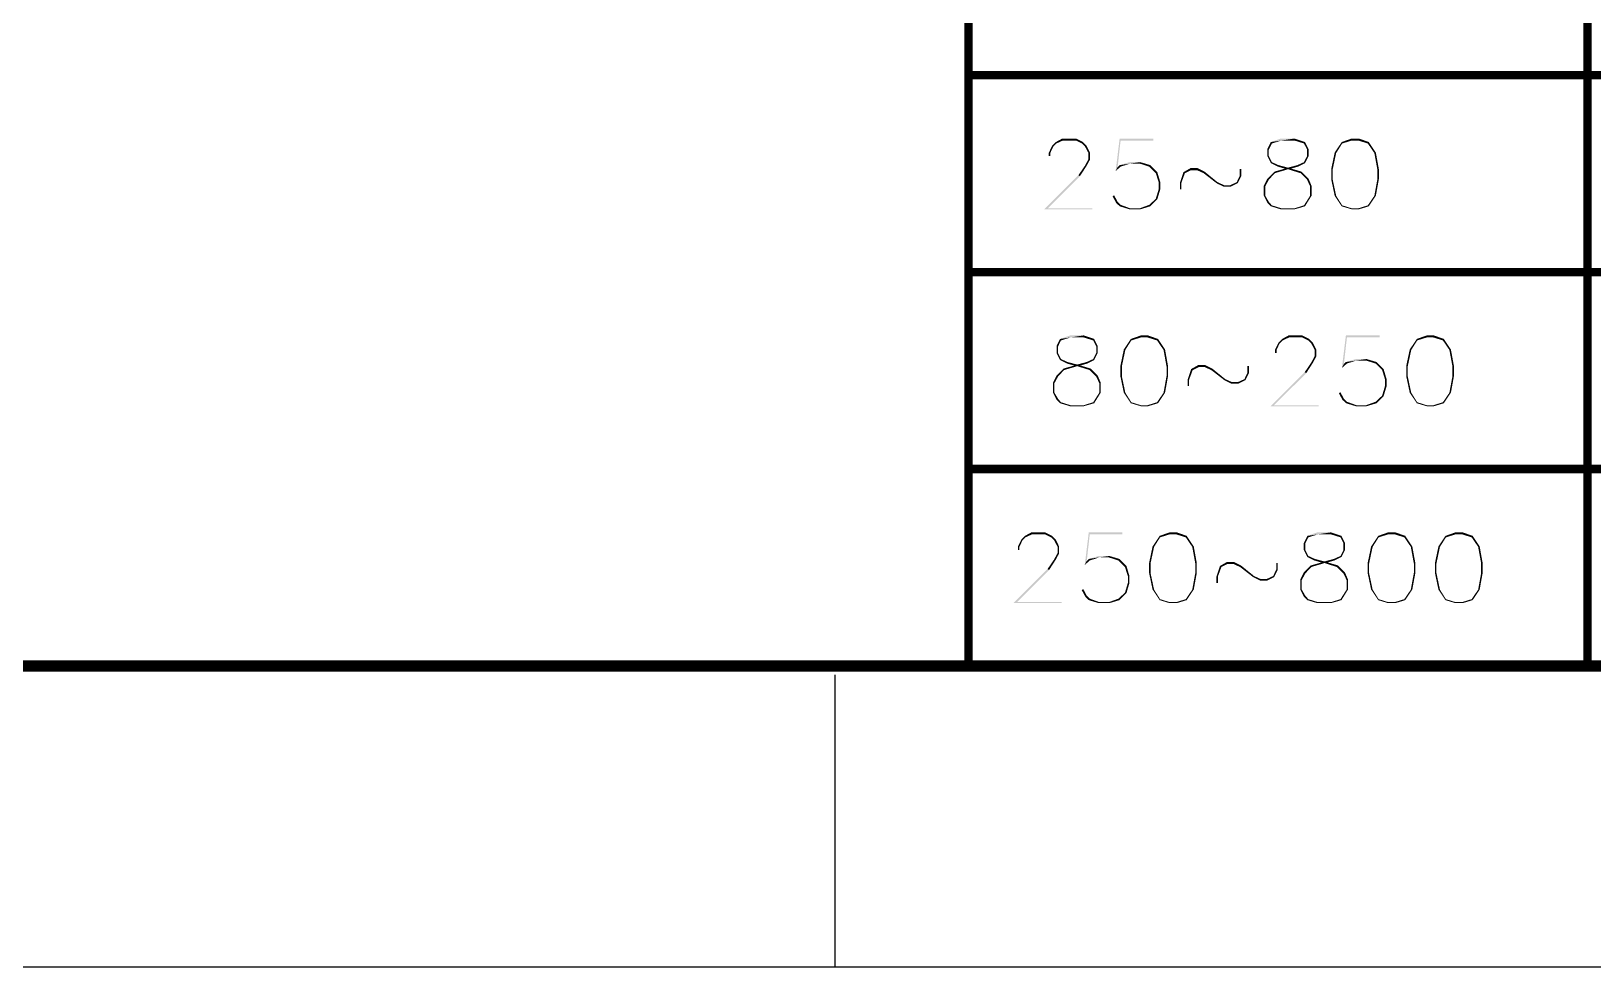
# Model space of a CAD drawing. Header units: millimetres. Extents: x 0 to 297, y 0 to 210.
# Drawn here: x 162.78 to 190.53, y 0 to 16.63 of the extents above; entities that cross this region are included whole.
import ezdxf

# ---------------------------------------------------------------- set-up
doc = ezdxf.new("R2010")
doc.units = ezdxf.units.MM
doc.header["$LTSCALE"] = 16.335
doc.layers.get('0').update_dxf_attribs({"linetype": 'CONTINUOUS'})

msp = doc.modelspace()

# ---------------------------------------------------------------- linework, layer by layer
at = {"color": 7, "linetype": 'Continuous'}
for p, q in [((177.058, 5.192), (177.058, 0)), ((0, 0), (297, 0))]:
    msp.add_line(p, q, dxfattribs=at)
for points, const_width in [([(179.434, 5.348), (179.434, 33.348)], 0.15), ([(190.434, 5.348), (190.434, 26.348)], 0.15), ([(179.434, 15.848), (291.734, 15.848)], 0.15), ([(179.434, 12.348), (291.734, 12.348)], 0.15), ([(291.734, 8.848), (179.434, 8.848)], 0.15), ([(291.734, 5.348), (5.266, 5.348)], 0.2)]:
    msp.add_lwpolyline(points, dxfattribs=dict(at, const_width=const_width))
for points in [[(181.111, 14.686), (180.986, 14.659), (181.102, 14.722)], [(181.102, 14.722), (181.343, 14.722), (181.111, 14.686)], [(181.343, 14.686), (181.111, 14.686), (181.343, 14.722)], [(181.343, 14.686), (181.343, 14.722), (181.468, 14.659)], [(182.137, 14.686), (182.048, 14.142), (182.12, 14.722)], [(182.12, 14.722), (182.718, 14.722), (182.137, 14.686)], [(182.137, 14.686), (182.718, 14.722), (182.718, 14.686)], [(185.227, 14.722), (184.995, 14.686), (184.807, 14.659)], [(185.227, 14.722), (184.807, 14.659), (184.986, 14.722)], [(185.227, 14.686), (184.995, 14.686), (185.227, 14.722)], [(185.227, 14.686), (185.227, 14.722), (185.414, 14.659)], [(186.37, 14.722), (186.245, 14.686), (186.066, 14.659)], [(186.37, 14.722), (186.066, 14.659), (186.245, 14.722)], [(186.361, 14.686), (186.245, 14.686), (186.37, 14.722)], [(186.361, 14.686), (186.37, 14.722), (186.548, 14.659)], [(180.941, 14.579), (180.861, 14.472), (180.923, 14.597)], [(180.861, 14.472), (180.941, 14.579), (180.887, 14.463)], [(180.887, 14.463), (180.861, 14.409), (180.861, 14.472)], [(180.861, 14.409), (180.887, 14.463), (180.887, 14.409)], [(180.995, 14.633), (180.923, 14.597), (180.986, 14.659)], [(180.923, 14.597), (180.995, 14.633), (180.941, 14.579)], [(180.986, 14.659), (181.111, 14.686), (180.995, 14.633)], [(181.468, 14.659), (181.45, 14.633), (181.343, 14.686)], [(181.45, 14.633), (181.468, 14.659), (181.53, 14.597)], [(181.53, 14.597), (181.504, 14.579), (181.45, 14.633)], [(181.504, 14.579), (181.53, 14.597), (181.593, 14.472)], [(181.593, 14.472), (181.566, 14.463), (181.504, 14.579)], [(181.566, 14.356), (181.566, 14.463), (181.593, 14.472)], [(181.566, 14.356), (181.593, 14.472), (181.593, 14.347)], [(182.137, 14.686), (182.084, 14.213), (182.048, 14.142)], [(184.825, 14.633), (184.745, 14.534), (184.807, 14.659)], [(184.745, 14.534), (184.825, 14.633), (184.771, 14.526)], [(184.771, 14.526), (184.745, 14.409), (184.745, 14.534)], [(184.745, 14.409), (184.771, 14.526), (184.771, 14.409)], [(184.807, 14.659), (184.995, 14.686), (184.825, 14.633)], [(185.414, 14.659), (185.396, 14.633), (185.227, 14.686)], [(185.396, 14.633), (185.414, 14.659), (185.477, 14.534)], [(185.477, 14.534), (185.45, 14.526), (185.396, 14.633)], [(185.45, 14.409), (185.45, 14.526), (185.477, 14.534)], [(185.45, 14.409), (185.477, 14.534), (185.477, 14.409)], [(185.968, 14.463), (185.879, 14.177), (185.941, 14.472)], [(185.879, 14.177), (185.968, 14.463), (185.905, 14.168)], [(186.075, 14.633), (185.941, 14.472), (186.066, 14.659)], [(185.941, 14.472), (186.075, 14.633), (185.968, 14.463)], [(186.066, 14.659), (186.245, 14.686), (186.075, 14.633)], [(186.548, 14.659), (186.53, 14.633), (186.361, 14.686)], [(186.53, 14.633), (186.548, 14.659), (186.673, 14.472)], [(186.673, 14.472), (186.646, 14.463), (186.53, 14.633)], [(186.646, 14.463), (186.673, 14.472), (186.727, 14.177)], [(186.727, 14.177), (186.7, 14.168), (186.646, 14.463)], [(181.53, 14.231), (181.387, 14.07), (181.504, 14.24)], [(181.387, 14.07), (181.53, 14.231), (181.414, 14.052)], [(181.593, 14.347), (181.504, 14.24), (181.566, 14.356)], [(181.504, 14.24), (181.593, 14.347), (181.53, 14.231)], [(182.084, 14.213), (182.137, 14.222), (182.048, 14.142)], [(182.137, 14.222), (182.084, 14.213), (182.12, 14.249)], [(182.486, 14.302), (182.307, 14.276), (182.12, 14.249)], [(182.486, 14.302), (182.12, 14.249), (182.298, 14.302)], [(182.12, 14.249), (182.307, 14.276), (182.137, 14.222)], [(182.477, 14.276), (182.307, 14.276), (182.486, 14.302)], [(182.477, 14.276), (182.486, 14.302), (182.664, 14.249)], [(182.664, 14.249), (182.646, 14.222), (182.477, 14.276)], [(182.646, 14.222), (182.664, 14.249), (182.789, 14.124)], [(182.789, 14.124), (182.762, 14.106), (182.646, 14.222)], [(183.504, 14.195), (183.387, 14.159), (183.254, 14.124)], [(183.504, 14.195), (183.254, 14.124), (183.379, 14.195)], [(183.254, 14.124), (183.387, 14.159), (183.28, 14.106)], [(183.495, 14.159), (183.387, 14.159), (183.504, 14.195)], [(183.495, 14.159), (183.504, 14.195), (183.629, 14.133)], [(183.629, 14.133), (183.611, 14.106), (183.495, 14.159)], [(184.28, 14.177), (184.254, 14.061), (184.254, 14.177)], [(184.254, 14.061), (184.28, 14.177), (184.28, 14.052)], [(184.771, 14.409), (184.807, 14.284), (184.745, 14.409)], [(184.771, 14.409), (184.825, 14.302), (184.807, 14.284)], [(184.807, 14.284), (184.825, 14.302), (184.941, 14.249)], [(184.941, 14.249), (184.932, 14.222), (184.807, 14.284)], [(185.111, 14.177), (184.87, 14.133), (185.057, 14.186)], [(185.111, 14.177), (185.057, 14.159), (184.87, 14.133)], [(184.87, 14.133), (185.057, 14.159), (184.879, 14.106)], [(184.932, 14.222), (184.941, 14.249), (185.111, 14.204)], [(185.111, 14.204), (185.057, 14.186), (184.932, 14.222)], [(185.057, 14.186), (185.111, 14.204), (185.289, 14.222)], [(185.057, 14.186), (185.289, 14.222), (185.164, 14.186)], [(185.057, 14.186), (185.164, 14.186), (185.111, 14.177)], [(185.289, 14.222), (185.111, 14.204), (185.28, 14.249)], [(185.164, 14.186), (185.173, 14.186), (185.111, 14.177)], [(185.164, 14.159), (185.111, 14.177), (185.173, 14.186)], [(185.164, 14.159), (185.173, 14.186), (185.352, 14.133)], [(185.352, 14.133), (185.334, 14.106), (185.164, 14.159)], [(185.414, 14.284), (185.28, 14.249), (185.396, 14.302)], [(185.28, 14.249), (185.414, 14.284), (185.289, 14.222)], [(185.477, 14.409), (185.396, 14.302), (185.45, 14.409)], [(185.396, 14.302), (185.477, 14.409), (185.414, 14.284)], [(185.905, 14.168), (185.879, 13.999), (185.879, 14.177)], [(185.879, 13.999), (185.905, 14.168), (185.905, 13.999)], [(186.7, 13.999), (186.7, 14.168), (186.727, 14.177)], [(186.7, 13.999), (186.727, 14.177), (186.727, 13.999)], [(181.414, 14.052), (180.78, 13.463), (181.387, 14.07)], [(181.414, 14.052), (180.843, 13.481), (180.78, 13.463)], [(182.762, 14.106), (182.789, 14.124), (182.843, 13.945)], [(182.843, 13.945), (182.816, 13.936), (182.762, 14.106)], [(182.816, 13.829), (182.816, 13.936), (182.843, 13.945)], [(182.816, 13.829), (182.843, 13.945), (182.843, 13.82)], [(183.28, 14.106), (183.191, 13.936), (183.254, 14.124)], [(183.191, 13.936), (183.28, 14.106), (183.218, 13.936)], [(183.218, 13.936), (183.191, 13.82), (183.191, 13.936)], [(183.191, 13.82), (183.218, 13.936), (183.218, 13.82)], [(183.611, 14.106), (183.629, 14.133), (183.861, 13.945)], [(183.861, 13.945), (183.843, 13.927), (183.611, 14.106)], [(183.843, 13.927), (183.861, 13.945), (183.977, 13.892)], [(183.977, 13.892), (183.968, 13.865), (183.843, 13.927)], [(183.977, 13.892), (184.084, 13.892), (183.968, 13.865)], [(184.093, 13.865), (183.968, 13.865), (184.084, 13.892)], [(184.218, 13.927), (184.084, 13.892), (184.2, 13.945)], [(184.084, 13.892), (184.218, 13.927), (184.093, 13.865)], [(184.28, 14.052), (184.2, 13.945), (184.254, 14.061)], [(184.2, 13.945), (184.28, 14.052), (184.218, 13.927)], [(184.771, 13.99), (184.682, 13.883), (184.745, 14.008)], [(184.682, 13.883), (184.771, 13.99), (184.709, 13.874)], [(184.709, 13.874), (184.682, 13.704), (184.682, 13.883)], [(184.879, 14.106), (184.745, 14.008), (184.87, 14.133)], [(184.745, 14.008), (184.879, 14.106), (184.771, 13.99)], [(185.334, 14.106), (185.352, 14.133), (185.477, 14.008)], [(185.477, 14.008), (185.45, 13.99), (185.334, 14.106)], [(185.45, 13.99), (185.477, 14.008), (185.53, 13.883)], [(185.53, 13.883), (185.504, 13.874), (185.45, 13.99)], [(185.504, 13.704), (185.504, 13.874), (185.53, 13.883)], [(185.504, 13.704), (185.53, 13.883), (185.53, 13.704)], [(185.905, 13.999), (185.941, 13.704), (185.879, 13.999)], [(185.941, 13.704), (185.905, 13.999), (185.968, 13.704)], [(186.727, 13.999), (186.646, 13.704), (186.7, 13.999)], [(186.646, 13.704), (186.727, 13.999), (186.673, 13.704)], [(181.995, 13.695), (182.021, 13.713), (182.084, 13.597)], [(182.084, 13.597), (182.057, 13.579), (181.995, 13.695)], [(182.789, 13.642), (182.646, 13.543), (182.762, 13.651)], [(182.646, 13.543), (182.789, 13.642), (182.664, 13.517)], [(182.843, 13.82), (182.762, 13.651), (182.816, 13.829)], [(182.762, 13.651), (182.843, 13.82), (182.789, 13.642)], [(184.682, 13.704), (184.709, 13.874), (184.709, 13.704)], [(184.709, 13.704), (184.745, 13.579), (184.682, 13.704)], [(184.709, 13.704), (184.771, 13.597), (184.745, 13.579)], [(185.53, 13.704), (185.396, 13.534), (185.504, 13.704)], [(185.396, 13.534), (185.53, 13.704), (185.414, 13.517)], [(185.968, 13.704), (186.066, 13.517), (185.941, 13.704)], [(185.968, 13.704), (186.075, 13.534), (186.066, 13.517)], [(186.673, 13.704), (186.53, 13.534), (186.646, 13.704)], [(186.53, 13.534), (186.673, 13.704), (186.548, 13.517)], [(180.843, 13.481), (181.637, 13.481), (180.78, 13.463)], [(180.78, 13.463), (181.637, 13.481), (181.637, 13.463)], [(182.057, 13.579), (182.084, 13.597), (182.137, 13.543)], [(182.137, 13.543), (182.12, 13.517), (182.057, 13.579)], [(182.12, 13.517), (182.137, 13.543), (182.307, 13.481)], [(182.307, 13.481), (182.298, 13.463), (182.12, 13.517)], [(182.307, 13.481), (182.477, 13.481), (182.298, 13.463)], [(182.486, 13.463), (182.298, 13.463), (182.477, 13.481)], [(182.664, 13.517), (182.477, 13.481), (182.646, 13.543)], [(182.477, 13.481), (182.664, 13.517), (182.486, 13.463)], [(184.745, 13.579), (184.771, 13.597), (184.825, 13.534)], [(184.825, 13.534), (184.807, 13.517), (184.745, 13.579)], [(184.807, 13.517), (184.825, 13.534), (184.995, 13.481)], [(184.995, 13.481), (184.986, 13.463), (184.807, 13.517)], [(184.995, 13.481), (185.227, 13.481), (184.986, 13.463)], [(185.227, 13.463), (184.986, 13.463), (185.227, 13.481)], [(185.414, 13.517), (185.227, 13.481), (185.396, 13.534)], [(185.227, 13.481), (185.414, 13.517), (185.227, 13.463)], [(186.066, 13.517), (186.075, 13.534), (186.245, 13.481)], [(186.245, 13.481), (186.245, 13.463), (186.066, 13.517)], [(186.245, 13.481), (186.361, 13.481), (186.245, 13.463)], [(186.37, 13.463), (186.245, 13.463), (186.361, 13.481)], [(186.548, 13.517), (186.361, 13.481), (186.53, 13.534)], [(186.361, 13.481), (186.548, 13.517), (186.37, 13.463)], [(181.078, 11.133), (180.998, 11.034), (181.061, 11.159)], [(180.998, 11.034), (181.078, 11.133), (181.025, 11.026)], [(181.48, 11.222), (181.248, 11.186), (181.061, 11.159)], [(181.48, 11.222), (181.061, 11.159), (181.239, 11.222)], [(181.061, 11.159), (181.248, 11.186), (181.078, 11.133)], [(181.48, 11.186), (181.248, 11.186), (181.48, 11.222)], [(181.48, 11.186), (181.48, 11.222), (181.668, 11.159)], [(181.668, 11.159), (181.65, 11.133), (181.48, 11.186)], [(181.65, 11.133), (181.668, 11.159), (181.73, 11.034)], [(181.73, 11.034), (181.703, 11.026), (181.65, 11.133)], [(182.328, 11.133), (182.194, 10.972), (182.319, 11.159)], [(182.194, 10.972), (182.328, 11.133), (182.221, 10.963)], [(182.623, 11.222), (182.498, 11.186), (182.319, 11.159)], [(182.623, 11.222), (182.319, 11.159), (182.498, 11.222)], [(182.319, 11.159), (182.498, 11.186), (182.328, 11.133)], [(182.614, 11.186), (182.498, 11.186), (182.623, 11.222)], [(182.614, 11.186), (182.623, 11.222), (182.802, 11.159)], [(182.802, 11.159), (182.784, 11.133), (182.614, 11.186)], [(182.784, 11.133), (182.802, 11.159), (182.927, 10.972)], [(182.927, 10.972), (182.9, 10.963), (182.784, 11.133)], [(185.016, 11.133), (184.944, 11.097), (185.007, 11.159)], [(184.944, 11.097), (185.016, 11.133), (184.962, 11.079)], [(185.132, 11.186), (185.007, 11.159), (185.123, 11.222)], [(185.007, 11.159), (185.132, 11.186), (185.016, 11.133)], [(185.123, 11.222), (185.364, 11.222), (185.132, 11.186)], [(185.364, 11.186), (185.132, 11.186), (185.364, 11.222)], [(185.364, 11.186), (185.364, 11.222), (185.489, 11.159)], [(185.489, 11.159), (185.471, 11.133), (185.364, 11.186)], [(185.471, 11.133), (185.489, 11.159), (185.552, 11.097)], [(185.552, 11.097), (185.525, 11.079), (185.471, 11.133)], [(186.159, 11.186), (186.069, 10.642), (186.141, 11.222)], [(186.159, 11.186), (186.105, 10.713), (186.069, 10.642)], [(186.141, 11.222), (186.739, 11.222), (186.159, 11.186)], [(186.159, 11.186), (186.739, 11.222), (186.739, 11.186)], [(187.409, 11.133), (187.275, 10.972), (187.4, 11.159)], [(187.275, 10.972), (187.409, 11.133), (187.302, 10.963)], [(187.703, 11.222), (187.578, 11.186), (187.4, 11.159)], [(187.703, 11.222), (187.4, 11.159), (187.578, 11.222)], [(187.4, 11.159), (187.578, 11.186), (187.409, 11.133)], [(187.694, 11.186), (187.578, 11.186), (187.703, 11.222)], [(187.694, 11.186), (187.703, 11.222), (187.882, 11.159)], [(187.882, 11.159), (187.864, 11.133), (187.694, 11.186)], [(187.864, 11.133), (187.882, 11.159), (188.007, 10.972)], [(188.007, 10.972), (187.98, 10.963), (187.864, 11.133)], [(181.025, 11.026), (180.998, 10.909), (180.998, 11.034)], [(180.998, 10.909), (181.025, 11.026), (181.025, 10.909)], [(181.025, 10.909), (181.061, 10.784), (180.998, 10.909)], [(181.025, 10.909), (181.078, 10.802), (181.061, 10.784)], [(181.73, 10.909), (181.65, 10.802), (181.703, 10.909)], [(181.65, 10.802), (181.73, 10.909), (181.668, 10.784)], [(181.703, 10.909), (181.703, 11.026), (181.73, 11.034)], [(181.703, 10.909), (181.73, 11.034), (181.73, 10.909)], [(182.221, 10.963), (182.132, 10.677), (182.194, 10.972)], [(182.132, 10.677), (182.221, 10.963), (182.159, 10.668)], [(182.9, 10.963), (182.927, 10.972), (182.98, 10.677)], [(182.98, 10.677), (182.953, 10.668), (182.9, 10.963)], [(184.962, 11.079), (184.882, 10.972), (184.944, 11.097)], [(184.882, 10.972), (184.962, 11.079), (184.909, 10.963)], [(184.909, 10.963), (184.882, 10.909), (184.882, 10.972)], [(184.882, 10.909), (184.909, 10.963), (184.909, 10.909)], [(185.525, 11.079), (185.552, 11.097), (185.614, 10.972)], [(185.614, 10.972), (185.587, 10.963), (185.525, 11.079)], [(185.614, 10.847), (185.525, 10.74), (185.587, 10.856)], [(185.525, 10.74), (185.614, 10.847), (185.552, 10.731)], [(185.587, 10.856), (185.587, 10.963), (185.614, 10.972)], [(185.587, 10.856), (185.614, 10.972), (185.614, 10.847)], [(187.302, 10.963), (187.212, 10.677), (187.275, 10.972)], [(187.212, 10.677), (187.302, 10.963), (187.239, 10.668)], [(187.98, 10.963), (188.007, 10.972), (188.061, 10.677)], [(188.061, 10.677), (188.034, 10.668), (187.98, 10.963)], [(181.132, 10.606), (180.998, 10.508), (181.123, 10.633)], [(180.998, 10.508), (181.132, 10.606), (181.025, 10.49)], [(181.061, 10.784), (181.078, 10.802), (181.194, 10.749)], [(181.194, 10.749), (181.186, 10.722), (181.061, 10.784)], [(181.364, 10.677), (181.123, 10.633), (181.311, 10.686)], [(181.364, 10.677), (181.311, 10.659), (181.123, 10.633)], [(181.123, 10.633), (181.311, 10.659), (181.132, 10.606)], [(181.186, 10.722), (181.194, 10.749), (181.364, 10.704)], [(181.364, 10.704), (181.311, 10.686), (181.186, 10.722)], [(181.311, 10.686), (181.364, 10.704), (181.543, 10.722)], [(181.311, 10.686), (181.543, 10.722), (181.418, 10.686)], [(181.311, 10.686), (181.418, 10.686), (181.364, 10.677)], [(181.543, 10.722), (181.364, 10.704), (181.534, 10.749)], [(181.418, 10.686), (181.427, 10.686), (181.364, 10.677)], [(181.418, 10.659), (181.364, 10.677), (181.427, 10.686)], [(181.418, 10.659), (181.427, 10.686), (181.605, 10.633)], [(181.605, 10.633), (181.587, 10.606), (181.418, 10.659)], [(181.668, 10.784), (181.534, 10.749), (181.65, 10.802)], [(181.534, 10.749), (181.668, 10.784), (181.543, 10.722)], [(181.587, 10.606), (181.605, 10.633), (181.73, 10.508)], [(181.73, 10.508), (181.703, 10.49), (181.587, 10.606)], [(182.159, 10.668), (182.132, 10.499), (182.132, 10.677)], [(182.132, 10.499), (182.159, 10.668), (182.159, 10.499)], [(182.953, 10.499), (182.953, 10.668), (182.98, 10.677)], [(182.953, 10.499), (182.98, 10.677), (182.98, 10.499)], [(183.418, 10.606), (183.328, 10.436), (183.391, 10.624)], [(183.328, 10.436), (183.418, 10.606), (183.355, 10.436)], [(183.641, 10.695), (183.525, 10.659), (183.391, 10.624)], [(183.641, 10.695), (183.391, 10.624), (183.516, 10.695)], [(183.391, 10.624), (183.525, 10.659), (183.418, 10.606)], [(183.632, 10.659), (183.525, 10.659), (183.641, 10.695)], [(183.632, 10.659), (183.641, 10.695), (183.766, 10.633)], [(183.766, 10.633), (183.748, 10.606), (183.632, 10.659)], [(183.748, 10.606), (183.766, 10.633), (183.998, 10.445)], [(183.998, 10.445), (183.98, 10.427), (183.748, 10.606)], [(184.418, 10.552), (184.337, 10.445), (184.391, 10.561)], [(184.337, 10.445), (184.418, 10.552), (184.355, 10.427)], [(184.418, 10.677), (184.391, 10.561), (184.391, 10.677)], [(184.391, 10.561), (184.418, 10.677), (184.418, 10.552)], [(185.436, 10.552), (184.802, 9.963), (185.409, 10.57)], [(185.436, 10.552), (184.864, 9.981), (184.802, 9.963)], [(185.552, 10.731), (185.409, 10.57), (185.525, 10.74)], [(185.409, 10.57), (185.552, 10.731), (185.436, 10.552)], [(186.105, 10.713), (186.159, 10.722), (186.069, 10.642)], [(186.159, 10.722), (186.105, 10.713), (186.141, 10.749)], [(186.507, 10.802), (186.328, 10.776), (186.141, 10.749)], [(186.507, 10.802), (186.141, 10.749), (186.319, 10.802)], [(186.141, 10.749), (186.328, 10.776), (186.159, 10.722)], [(186.498, 10.776), (186.328, 10.776), (186.507, 10.802)], [(186.498, 10.776), (186.507, 10.802), (186.686, 10.749)], [(186.686, 10.749), (186.668, 10.722), (186.498, 10.776)], [(186.668, 10.722), (186.686, 10.749), (186.811, 10.624)], [(186.811, 10.624), (186.784, 10.606), (186.668, 10.722)], [(186.784, 10.606), (186.811, 10.624), (186.864, 10.445)], [(186.864, 10.445), (186.837, 10.436), (186.784, 10.606)], [(187.239, 10.668), (187.212, 10.499), (187.212, 10.677)], [(187.212, 10.499), (187.239, 10.668), (187.239, 10.499)], [(188.034, 10.499), (188.034, 10.668), (188.061, 10.677)], [(188.034, 10.499), (188.061, 10.677), (188.061, 10.499)], [(181.025, 10.49), (180.936, 10.383), (180.998, 10.508)], [(180.936, 10.383), (181.025, 10.49), (180.962, 10.374)], [(180.962, 10.374), (180.936, 10.204), (180.936, 10.383)], [(180.936, 10.204), (180.962, 10.374), (180.962, 10.204)], [(181.703, 10.49), (181.73, 10.508), (181.784, 10.383)], [(181.784, 10.383), (181.757, 10.374), (181.703, 10.49)], [(181.757, 10.204), (181.757, 10.374), (181.784, 10.383)], [(181.757, 10.204), (181.784, 10.383), (181.784, 10.204)], [(182.159, 10.499), (182.194, 10.204), (182.132, 10.499)], [(182.194, 10.204), (182.159, 10.499), (182.221, 10.204)], [(182.98, 10.499), (182.9, 10.204), (182.953, 10.499)], [(182.9, 10.204), (182.98, 10.499), (182.927, 10.204)], [(183.355, 10.436), (183.328, 10.32), (183.328, 10.436)], [(183.328, 10.32), (183.355, 10.436), (183.355, 10.32)], [(183.98, 10.427), (183.998, 10.445), (184.114, 10.392)], [(184.114, 10.392), (184.105, 10.365), (183.98, 10.427)], [(184.114, 10.392), (184.221, 10.392), (184.105, 10.365)], [(184.23, 10.365), (184.105, 10.365), (184.221, 10.392)], [(184.355, 10.427), (184.221, 10.392), (184.337, 10.445)], [(184.221, 10.392), (184.355, 10.427), (184.23, 10.365)], [(186.864, 10.32), (186.784, 10.151), (186.837, 10.329)], [(186.784, 10.151), (186.864, 10.32), (186.811, 10.142)], [(186.837, 10.329), (186.837, 10.436), (186.864, 10.445)], [(186.837, 10.329), (186.864, 10.445), (186.864, 10.32)], [(187.239, 10.499), (187.275, 10.204), (187.212, 10.499)], [(187.275, 10.204), (187.239, 10.499), (187.302, 10.204)], [(188.061, 10.499), (187.98, 10.204), (188.034, 10.499)], [(187.98, 10.204), (188.061, 10.499), (188.007, 10.204)], [(180.962, 10.204), (180.998, 10.079), (180.936, 10.204)], [(180.962, 10.204), (181.025, 10.097), (180.998, 10.079)], [(180.998, 10.079), (181.025, 10.097), (181.078, 10.034)], [(181.078, 10.034), (181.061, 10.017), (180.998, 10.079)], [(181.061, 10.017), (181.078, 10.034), (181.248, 9.981)], [(181.248, 9.981), (181.239, 9.963), (181.061, 10.017)], [(181.668, 10.017), (181.48, 9.981), (181.65, 10.034)], [(181.48, 9.981), (181.668, 10.017), (181.48, 9.963)], [(181.784, 10.204), (181.65, 10.034), (181.757, 10.204)], [(181.65, 10.034), (181.784, 10.204), (181.668, 10.017)], [(182.221, 10.204), (182.319, 10.017), (182.194, 10.204)], [(182.221, 10.204), (182.328, 10.034), (182.319, 10.017)], [(182.319, 10.017), (182.328, 10.034), (182.498, 9.981)], [(182.498, 9.981), (182.498, 9.963), (182.319, 10.017)], [(182.802, 10.017), (182.614, 9.981), (182.784, 10.034)], [(182.614, 9.981), (182.802, 10.017), (182.623, 9.963)], [(182.927, 10.204), (182.784, 10.034), (182.9, 10.204)], [(182.784, 10.034), (182.927, 10.204), (182.802, 10.017)], [(186.016, 10.195), (186.043, 10.213), (186.105, 10.097)], [(186.105, 10.097), (186.078, 10.079), (186.016, 10.195)], [(186.078, 10.079), (186.105, 10.097), (186.159, 10.043)], [(186.159, 10.043), (186.141, 10.017), (186.078, 10.079)], [(186.141, 10.017), (186.159, 10.043), (186.328, 9.981)], [(186.328, 9.981), (186.319, 9.963), (186.141, 10.017)], [(186.686, 10.017), (186.498, 9.981), (186.668, 10.043)], [(186.498, 9.981), (186.686, 10.017), (186.507, 9.963)], [(186.811, 10.142), (186.668, 10.043), (186.784, 10.151)], [(186.668, 10.043), (186.811, 10.142), (186.686, 10.017)], [(187.302, 10.204), (187.4, 10.017), (187.275, 10.204)], [(187.302, 10.204), (187.409, 10.034), (187.4, 10.017)], [(187.4, 10.017), (187.409, 10.034), (187.578, 9.981)], [(187.578, 9.981), (187.578, 9.963), (187.4, 10.017)], [(187.882, 10.017), (187.694, 9.981), (187.864, 10.034)], [(187.694, 9.981), (187.882, 10.017), (187.703, 9.963)], [(188.007, 10.204), (187.864, 10.034), (187.98, 10.204)], [(187.864, 10.034), (188.007, 10.204), (187.882, 10.017)], [(181.248, 9.981), (181.48, 9.981), (181.239, 9.963)], [(181.48, 9.963), (181.239, 9.963), (181.48, 9.981)], [(182.498, 9.981), (182.614, 9.981), (182.498, 9.963)], [(182.623, 9.963), (182.498, 9.963), (182.614, 9.981)], [(184.864, 9.981), (185.659, 9.981), (184.802, 9.963)], [(184.802, 9.963), (185.659, 9.981), (185.659, 9.963)], [(186.328, 9.981), (186.498, 9.981), (186.319, 9.963)], [(186.507, 9.963), (186.319, 9.963), (186.498, 9.981)], [(187.578, 9.981), (187.694, 9.981), (187.578, 9.963)], [(187.703, 9.963), (187.578, 9.963), (187.694, 9.981)], [(180.393, 7.579), (180.312, 7.472), (180.375, 7.597)], [(180.312, 7.472), (180.393, 7.579), (180.339, 7.463)], [(180.446, 7.633), (180.375, 7.597), (180.437, 7.659)], [(180.375, 7.597), (180.446, 7.633), (180.393, 7.579)], [(180.562, 7.686), (180.437, 7.659), (180.553, 7.722)], [(180.437, 7.659), (180.562, 7.686), (180.446, 7.633)], [(180.553, 7.722), (180.794, 7.722), (180.562, 7.686)], [(180.794, 7.686), (180.562, 7.686), (180.794, 7.722)], [(180.794, 7.686), (180.794, 7.722), (180.919, 7.659)], [(180.919, 7.659), (180.902, 7.633), (180.794, 7.686)], [(180.902, 7.633), (180.919, 7.659), (180.982, 7.597)], [(180.982, 7.597), (180.955, 7.579), (180.902, 7.633)], [(180.955, 7.579), (180.982, 7.597), (181.044, 7.472)], [(181.044, 7.472), (181.018, 7.463), (180.955, 7.579)], [(181.589, 7.686), (181.5, 7.142), (181.571, 7.722)], [(181.589, 7.686), (181.535, 7.213), (181.5, 7.142)], [(181.571, 7.722), (182.169, 7.722), (181.589, 7.686)], [(181.589, 7.686), (182.169, 7.722), (182.169, 7.686)], [(182.839, 7.633), (182.705, 7.472), (182.83, 7.659)], [(182.705, 7.472), (182.839, 7.633), (182.732, 7.463)], [(183.134, 7.722), (183.009, 7.686), (182.83, 7.659)], [(183.134, 7.722), (182.83, 7.659), (183.009, 7.722)], [(182.83, 7.659), (183.009, 7.686), (182.839, 7.633)], [(183.125, 7.686), (183.009, 7.686), (183.134, 7.722)], [(183.125, 7.686), (183.134, 7.722), (183.312, 7.659)], [(183.312, 7.659), (183.294, 7.633), (183.125, 7.686)], [(183.294, 7.633), (183.312, 7.659), (183.437, 7.472)], [(183.437, 7.472), (183.41, 7.463), (183.294, 7.633)], [(185.473, 7.633), (185.393, 7.534), (185.455, 7.659)], [(185.393, 7.534), (185.473, 7.633), (185.419, 7.526)], [(185.419, 7.526), (185.393, 7.409), (185.393, 7.534)], [(185.393, 7.409), (185.419, 7.526), (185.419, 7.409)], [(185.875, 7.722), (185.643, 7.686), (185.455, 7.659)], [(185.875, 7.722), (185.455, 7.659), (185.634, 7.722)], [(185.455, 7.659), (185.643, 7.686), (185.473, 7.633)], [(185.875, 7.686), (185.643, 7.686), (185.875, 7.722)], [(185.875, 7.686), (185.875, 7.722), (186.062, 7.659)], [(186.062, 7.659), (186.044, 7.633), (185.875, 7.686)], [(186.044, 7.633), (186.062, 7.659), (186.125, 7.534)], [(186.125, 7.534), (186.098, 7.526), (186.044, 7.633)], [(186.098, 7.409), (186.098, 7.526), (186.125, 7.534)], [(186.098, 7.409), (186.125, 7.534), (186.125, 7.409)], [(186.723, 7.633), (186.589, 7.472), (186.714, 7.659)], [(186.589, 7.472), (186.723, 7.633), (186.616, 7.463)], [(187.018, 7.722), (186.893, 7.686), (186.714, 7.659)], [(187.018, 7.722), (186.714, 7.659), (186.893, 7.722)], [(186.714, 7.659), (186.893, 7.686), (186.723, 7.633)], [(187.009, 7.686), (186.893, 7.686), (187.018, 7.722)], [(187.009, 7.686), (187.018, 7.722), (187.196, 7.659)], [(187.196, 7.659), (187.178, 7.633), (187.009, 7.686)], [(187.178, 7.633), (187.196, 7.659), (187.321, 7.472)], [(187.321, 7.472), (187.294, 7.463), (187.178, 7.633)], [(187.919, 7.633), (187.785, 7.472), (187.91, 7.659)], [(187.785, 7.472), (187.919, 7.633), (187.812, 7.463)], [(188.214, 7.722), (188.089, 7.686), (187.91, 7.659)], [(188.214, 7.722), (187.91, 7.659), (188.089, 7.722)], [(187.91, 7.659), (188.089, 7.686), (187.919, 7.633)], [(188.205, 7.686), (188.089, 7.686), (188.214, 7.722)], [(188.205, 7.686), (188.214, 7.722), (188.393, 7.659)], [(188.393, 7.659), (188.375, 7.633), (188.205, 7.686)], [(188.375, 7.633), (188.393, 7.659), (188.518, 7.472)], [(188.518, 7.472), (188.491, 7.463), (188.375, 7.633)], [(180.339, 7.463), (180.312, 7.409), (180.312, 7.472)], [(180.312, 7.409), (180.339, 7.463), (180.339, 7.409)], [(180.982, 7.231), (180.839, 7.07), (180.955, 7.24)], [(180.839, 7.07), (180.982, 7.231), (180.866, 7.052)], [(181.044, 7.347), (180.955, 7.24), (181.018, 7.356)], [(180.955, 7.24), (181.044, 7.347), (180.982, 7.231)], [(181.018, 7.356), (181.018, 7.463), (181.044, 7.472)], [(181.018, 7.356), (181.044, 7.472), (181.044, 7.347)], [(181.535, 7.213), (181.589, 7.222), (181.5, 7.142)], [(181.589, 7.222), (181.535, 7.213), (181.571, 7.249)], [(181.937, 7.302), (181.759, 7.276), (181.571, 7.249)], [(181.937, 7.302), (181.571, 7.249), (181.75, 7.302)], [(181.571, 7.249), (181.759, 7.276), (181.589, 7.222)], [(181.928, 7.276), (181.759, 7.276), (181.937, 7.302)], [(181.928, 7.276), (181.937, 7.302), (182.116, 7.249)], [(182.116, 7.249), (182.098, 7.222), (181.928, 7.276)], [(182.098, 7.222), (182.116, 7.249), (182.241, 7.124)], [(182.241, 7.124), (182.214, 7.106), (182.098, 7.222)], [(182.732, 7.463), (182.643, 7.177), (182.705, 7.472)], [(182.643, 7.177), (182.732, 7.463), (182.669, 7.168)], [(183.41, 7.463), (183.437, 7.472), (183.491, 7.177)], [(183.491, 7.177), (183.464, 7.168), (183.41, 7.463)], [(185.419, 7.409), (185.455, 7.284), (185.393, 7.409)], [(185.419, 7.409), (185.473, 7.302), (185.455, 7.284)], [(185.455, 7.284), (185.473, 7.302), (185.589, 7.249)], [(185.589, 7.249), (185.58, 7.222), (185.455, 7.284)], [(185.58, 7.222), (185.589, 7.249), (185.759, 7.204)], [(185.759, 7.204), (185.705, 7.186), (185.58, 7.222)], [(185.705, 7.186), (185.759, 7.204), (185.937, 7.222)], [(185.705, 7.186), (185.937, 7.222), (185.812, 7.186)], [(185.937, 7.222), (185.759, 7.204), (185.928, 7.249)], [(186.062, 7.284), (185.928, 7.249), (186.044, 7.302)], [(185.928, 7.249), (186.062, 7.284), (185.937, 7.222)], [(186.125, 7.409), (186.044, 7.302), (186.098, 7.409)], [(186.044, 7.302), (186.125, 7.409), (186.062, 7.284)], [(186.616, 7.463), (186.527, 7.177), (186.589, 7.472)], [(186.527, 7.177), (186.616, 7.463), (186.553, 7.168)], [(187.294, 7.463), (187.321, 7.472), (187.375, 7.177)], [(187.375, 7.177), (187.348, 7.168), (187.294, 7.463)], [(187.812, 7.463), (187.723, 7.177), (187.785, 7.472)], [(187.723, 7.177), (187.812, 7.463), (187.75, 7.168)], [(188.491, 7.463), (188.518, 7.472), (188.571, 7.177)], [(188.571, 7.177), (188.544, 7.168), (188.491, 7.463)], [(180.866, 7.052), (180.232, 6.463), (180.839, 7.07)], [(180.866, 7.052), (180.294, 6.481), (180.232, 6.463)], [(182.214, 7.106), (182.241, 7.124), (182.294, 6.945)], [(182.294, 6.945), (182.268, 6.936), (182.214, 7.106)], [(182.268, 6.829), (182.268, 6.936), (182.294, 6.945)], [(182.268, 6.829), (182.294, 6.945), (182.294, 6.82)], [(182.669, 7.168), (182.643, 6.999), (182.643, 7.177)], [(182.643, 6.999), (182.669, 7.168), (182.669, 6.999)], [(182.669, 6.999), (182.705, 6.704), (182.643, 6.999)], [(182.705, 6.704), (182.669, 6.999), (182.732, 6.704)], [(183.491, 6.999), (183.41, 6.704), (183.464, 6.999)], [(183.41, 6.704), (183.491, 6.999), (183.437, 6.704)], [(183.464, 6.999), (183.464, 7.168), (183.491, 7.177)], [(183.464, 6.999), (183.491, 7.177), (183.491, 6.999)], [(183.928, 7.106), (183.839, 6.936), (183.902, 7.124)], [(183.839, 6.936), (183.928, 7.106), (183.866, 6.936)], [(184.152, 7.195), (184.035, 7.159), (183.902, 7.124)], [(184.152, 7.195), (183.902, 7.124), (184.027, 7.195)], [(183.902, 7.124), (184.035, 7.159), (183.928, 7.106)], [(184.143, 7.159), (184.035, 7.159), (184.152, 7.195)], [(184.143, 7.159), (184.152, 7.195), (184.277, 7.133)], [(184.277, 7.133), (184.259, 7.106), (184.143, 7.159)], [(184.259, 7.106), (184.277, 7.133), (184.509, 6.945)], [(184.509, 6.945), (184.491, 6.927), (184.259, 7.106)], [(184.491, 6.927), (184.509, 6.945), (184.625, 6.892)], [(184.866, 6.927), (184.732, 6.892), (184.848, 6.945)], [(184.928, 7.052), (184.848, 6.945), (184.902, 7.061)], [(184.848, 6.945), (184.928, 7.052), (184.866, 6.927)], [(184.928, 7.177), (184.902, 7.061), (184.902, 7.177)], [(184.902, 7.061), (184.928, 7.177), (184.928, 7.052)], [(185.419, 6.99), (185.33, 6.883), (185.393, 7.008)], [(185.33, 6.883), (185.419, 6.99), (185.357, 6.874)], [(185.527, 7.106), (185.393, 7.008), (185.518, 7.133)], [(185.393, 7.008), (185.527, 7.106), (185.419, 6.99)], [(185.759, 7.177), (185.518, 7.133), (185.705, 7.186)], [(185.759, 7.177), (185.705, 7.159), (185.518, 7.133)], [(185.518, 7.133), (185.705, 7.159), (185.527, 7.106)], [(185.705, 7.186), (185.812, 7.186), (185.759, 7.177)], [(185.812, 7.186), (185.821, 7.186), (185.759, 7.177)], [(185.812, 7.159), (185.759, 7.177), (185.821, 7.186)], [(185.812, 7.159), (185.821, 7.186), (186, 7.133)], [(186, 7.133), (185.982, 7.106), (185.812, 7.159)], [(185.982, 7.106), (186, 7.133), (186.125, 7.008)], [(186.125, 7.008), (186.098, 6.99), (185.982, 7.106)], [(186.098, 6.99), (186.125, 7.008), (186.178, 6.883)], [(186.178, 6.883), (186.152, 6.874), (186.098, 6.99)], [(186.553, 7.168), (186.527, 6.999), (186.527, 7.177)], [(186.527, 6.999), (186.553, 7.168), (186.553, 6.999)], [(186.553, 6.999), (186.589, 6.704), (186.527, 6.999)], [(186.589, 6.704), (186.553, 6.999), (186.616, 6.704)], [(187.375, 6.999), (187.294, 6.704), (187.348, 6.999)], [(187.294, 6.704), (187.375, 6.999), (187.321, 6.704)], [(187.348, 6.999), (187.348, 7.168), (187.375, 7.177)], [(187.348, 6.999), (187.375, 7.177), (187.375, 6.999)], [(187.75, 7.168), (187.723, 6.999), (187.723, 7.177)], [(187.723, 6.999), (187.75, 7.168), (187.75, 6.999)], [(187.75, 6.999), (187.785, 6.704), (187.723, 6.999)], [(187.785, 6.704), (187.75, 6.999), (187.812, 6.704)], [(188.571, 6.999), (188.491, 6.704), (188.544, 6.999)], [(188.491, 6.704), (188.571, 6.999), (188.518, 6.704)], [(188.544, 6.999), (188.544, 7.168), (188.571, 7.177)], [(188.544, 6.999), (188.571, 7.177), (188.571, 6.999)], [(181.446, 6.695), (181.473, 6.713), (181.535, 6.597)], [(181.535, 6.597), (181.509, 6.579), (181.446, 6.695)], [(182.294, 6.82), (182.214, 6.651), (182.268, 6.829)], [(182.214, 6.651), (182.294, 6.82), (182.241, 6.642)], [(182.732, 6.704), (182.83, 6.517), (182.705, 6.704)], [(182.732, 6.704), (182.839, 6.534), (182.83, 6.517)], [(183.437, 6.704), (183.294, 6.534), (183.41, 6.704)], [(183.294, 6.534), (183.437, 6.704), (183.312, 6.517)], [(183.866, 6.936), (183.839, 6.82), (183.839, 6.936)], [(183.839, 6.82), (183.866, 6.936), (183.866, 6.82)], [(184.625, 6.892), (184.616, 6.865), (184.491, 6.927)], [(184.625, 6.892), (184.732, 6.892), (184.616, 6.865)], [(184.741, 6.865), (184.616, 6.865), (184.732, 6.892)], [(184.732, 6.892), (184.866, 6.927), (184.741, 6.865)], [(185.357, 6.874), (185.33, 6.704), (185.33, 6.883)], [(185.33, 6.704), (185.357, 6.874), (185.357, 6.704)], [(185.357, 6.704), (185.393, 6.579), (185.33, 6.704)], [(185.357, 6.704), (185.419, 6.597), (185.393, 6.579)], [(186.178, 6.704), (186.044, 6.534), (186.152, 6.704)], [(186.044, 6.534), (186.178, 6.704), (186.062, 6.517)], [(186.152, 6.704), (186.152, 6.874), (186.178, 6.883)], [(186.152, 6.704), (186.178, 6.883), (186.178, 6.704)], [(186.616, 6.704), (186.714, 6.517), (186.589, 6.704)], [(186.616, 6.704), (186.723, 6.534), (186.714, 6.517)], [(187.321, 6.704), (187.178, 6.534), (187.294, 6.704)], [(187.178, 6.534), (187.321, 6.704), (187.196, 6.517)], [(187.812, 6.704), (187.91, 6.517), (187.785, 6.704)], [(187.812, 6.704), (187.919, 6.534), (187.91, 6.517)], [(188.518, 6.704), (188.375, 6.534), (188.491, 6.704)], [(188.375, 6.534), (188.518, 6.704), (188.393, 6.517)], [(180.294, 6.481), (181.089, 6.481), (180.232, 6.463)], [(180.232, 6.463), (181.089, 6.481), (181.089, 6.463)], [(181.509, 6.579), (181.535, 6.597), (181.589, 6.543)], [(181.589, 6.543), (181.571, 6.517), (181.509, 6.579)], [(181.571, 6.517), (181.589, 6.543), (181.759, 6.481)], [(181.759, 6.481), (181.75, 6.463), (181.571, 6.517)], [(181.759, 6.481), (181.928, 6.481), (181.75, 6.463)], [(181.937, 6.463), (181.75, 6.463), (181.928, 6.481)], [(182.116, 6.517), (181.928, 6.481), (182.098, 6.543)], [(181.928, 6.481), (182.116, 6.517), (181.937, 6.463)], [(182.241, 6.642), (182.098, 6.543), (182.214, 6.651)], [(182.098, 6.543), (182.241, 6.642), (182.116, 6.517)], [(182.83, 6.517), (182.839, 6.534), (183.009, 6.481)], [(183.009, 6.481), (183.009, 6.463), (182.83, 6.517)], [(183.009, 6.481), (183.125, 6.481), (183.009, 6.463)], [(183.134, 6.463), (183.009, 6.463), (183.125, 6.481)], [(183.312, 6.517), (183.125, 6.481), (183.294, 6.534)], [(183.125, 6.481), (183.312, 6.517), (183.134, 6.463)], [(185.393, 6.579), (185.419, 6.597), (185.473, 6.534)], [(185.473, 6.534), (185.455, 6.517), (185.393, 6.579)], [(185.455, 6.517), (185.473, 6.534), (185.643, 6.481)], [(185.643, 6.481), (185.634, 6.463), (185.455, 6.517)], [(185.643, 6.481), (185.875, 6.481), (185.634, 6.463)], [(185.875, 6.463), (185.634, 6.463), (185.875, 6.481)], [(186.062, 6.517), (185.875, 6.481), (186.044, 6.534)], [(185.875, 6.481), (186.062, 6.517), (185.875, 6.463)], [(186.714, 6.517), (186.723, 6.534), (186.893, 6.481)], [(186.893, 6.481), (186.893, 6.463), (186.714, 6.517)], [(186.893, 6.481), (187.009, 6.481), (186.893, 6.463)], [(187.018, 6.463), (186.893, 6.463), (187.009, 6.481)], [(187.196, 6.517), (187.009, 6.481), (187.178, 6.534)], [(187.009, 6.481), (187.196, 6.517), (187.018, 6.463)], [(187.91, 6.517), (187.919, 6.534), (188.089, 6.481)], [(188.089, 6.481), (188.089, 6.463), (187.91, 6.517)], [(188.089, 6.481), (188.205, 6.481), (188.089, 6.463)], [(188.214, 6.463), (188.089, 6.463), (188.205, 6.481)], [(188.393, 6.517), (188.205, 6.481), (188.375, 6.534)], [(188.205, 6.481), (188.393, 6.517), (188.214, 6.463)]]:
    msp.add_solid(points, dxfattribs=at)

doc.saveas('drawing.dxf')
